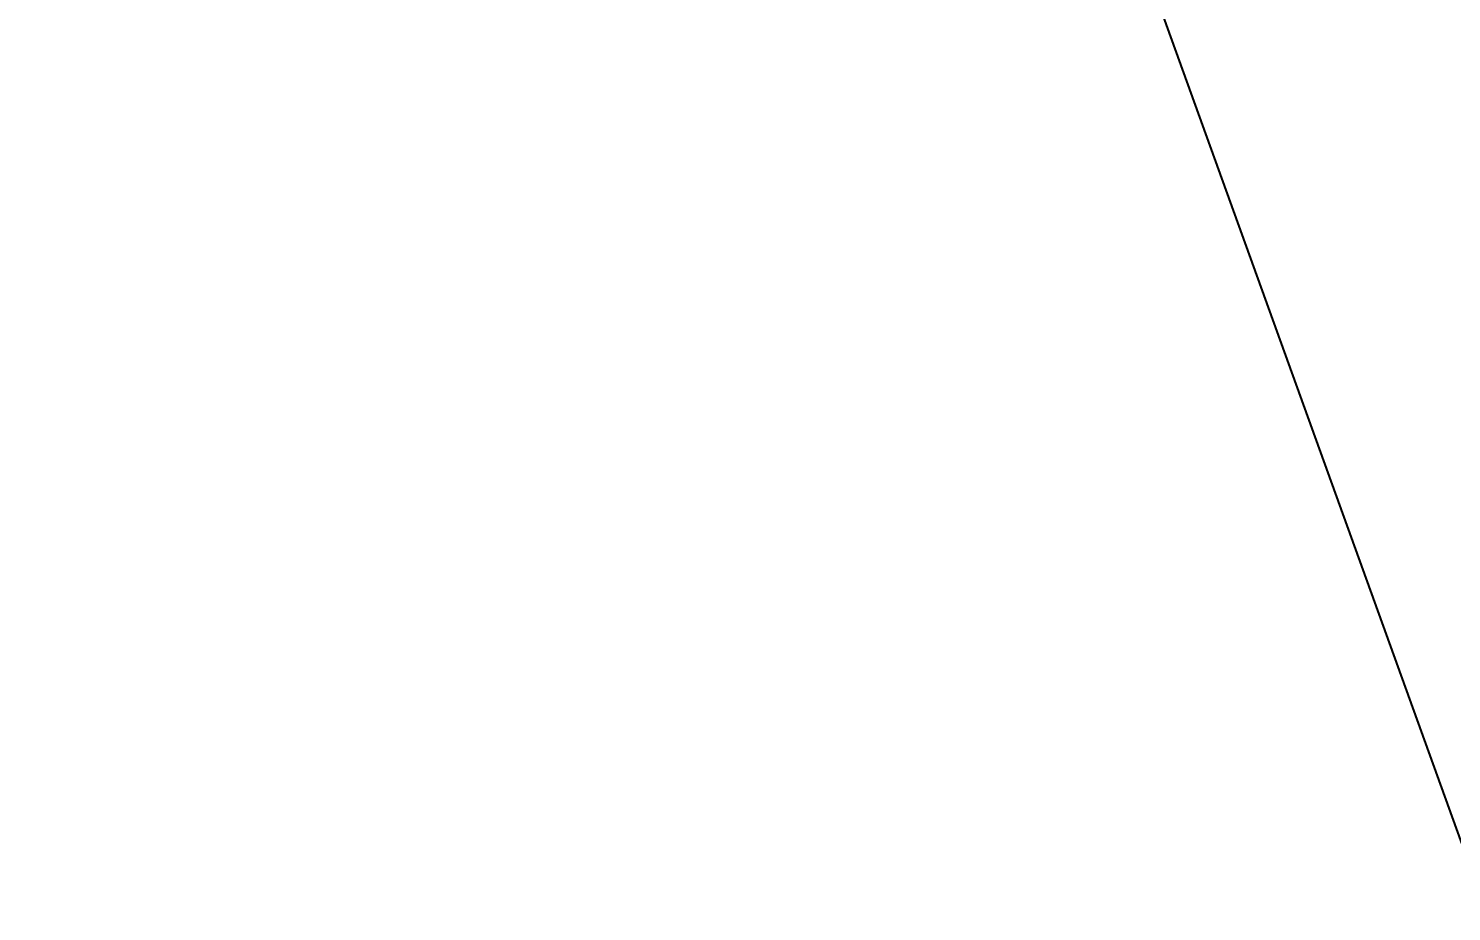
# Model space of a CAD drawing. Header units: millimetres. Extents: x 10952 to 14102, y 3132 to 4905.
# Drawn here: x 13402.5 to 13518.7, y 3789.8 to 3861.9 of the extents above; entities that cross this region are included whole.
import ezdxf
from ezdxf import colors
from ezdxf.entities.mleader import LeaderData, LeaderLine
from ezdxf.math import Vec2, Vec3

# ---------------------------------------------------------------- set-up
doc = ezdxf.new("R2010")
doc.units = ezdxf.units.MM
doc.layers.add('Acometida', color=7, linetype='Continuous', lineweight=15)
doc.styles.get("Standard").update_dxf_attribs({"font": 'arial.ttf'})

msp = doc.modelspace()

# ---------------------------------------------------------------- leaders
at = {"layer": 'Acometida', "ltscale": 300}
ml = msp.add_multileader_mtext('Standard', dxfattribs=at)
ml.set_content('Zapata\\P{\\H0.66667x;(El detalle  y especificaciones técnicas de la zapata deben ir identificadas en el plano estructural).}', color=256)
ml.set_leader_properties()
ml.build(insert=Vec2(0, 0))
ctx = ml.context
ctx.base_point, ctx.char_height, ctx.plane_origin = Vec3(13174.703, 4007.408), 15, Vec3(13533.213, 3757.448)
ctx.text_align_type = 2
notes = []
notes.append((ctx, [(0, (1, 1, 0), (13443.083, 4007.408), (-1, 0), 8, [(0, [(13533.213, 3757.448)], 0, [])])]))
ctx.mtext.insert, ctx.mtext.width, ctx.mtext.alignment, ctx.mtext.flow_direction = Vec3(13433.083, 4016.378), 260.01149, 3, 5
for ctx, leaders in notes:
    for number, flags, end, landing, length, lines in leaders:
        leader = LeaderData()
        leader.index, (leader.has_last_leader_line, leader.has_dogleg_vector, leader.attachment_direction) = number, flags
        leader.last_leader_point, leader.dogleg_vector, leader.dogleg_length = Vec3(end), Vec3(landing), length
        for number, points, colour, breaks in lines:
            line = LeaderLine()
            line.index, line.vertices, line.color, line.breaks = number, Vec3.list(points), colors.encode_raw_color(colour), breaks
            leader.lines.append(line)
        ctx.leaders.append(leader)

doc.saveas('drawing.dxf')
